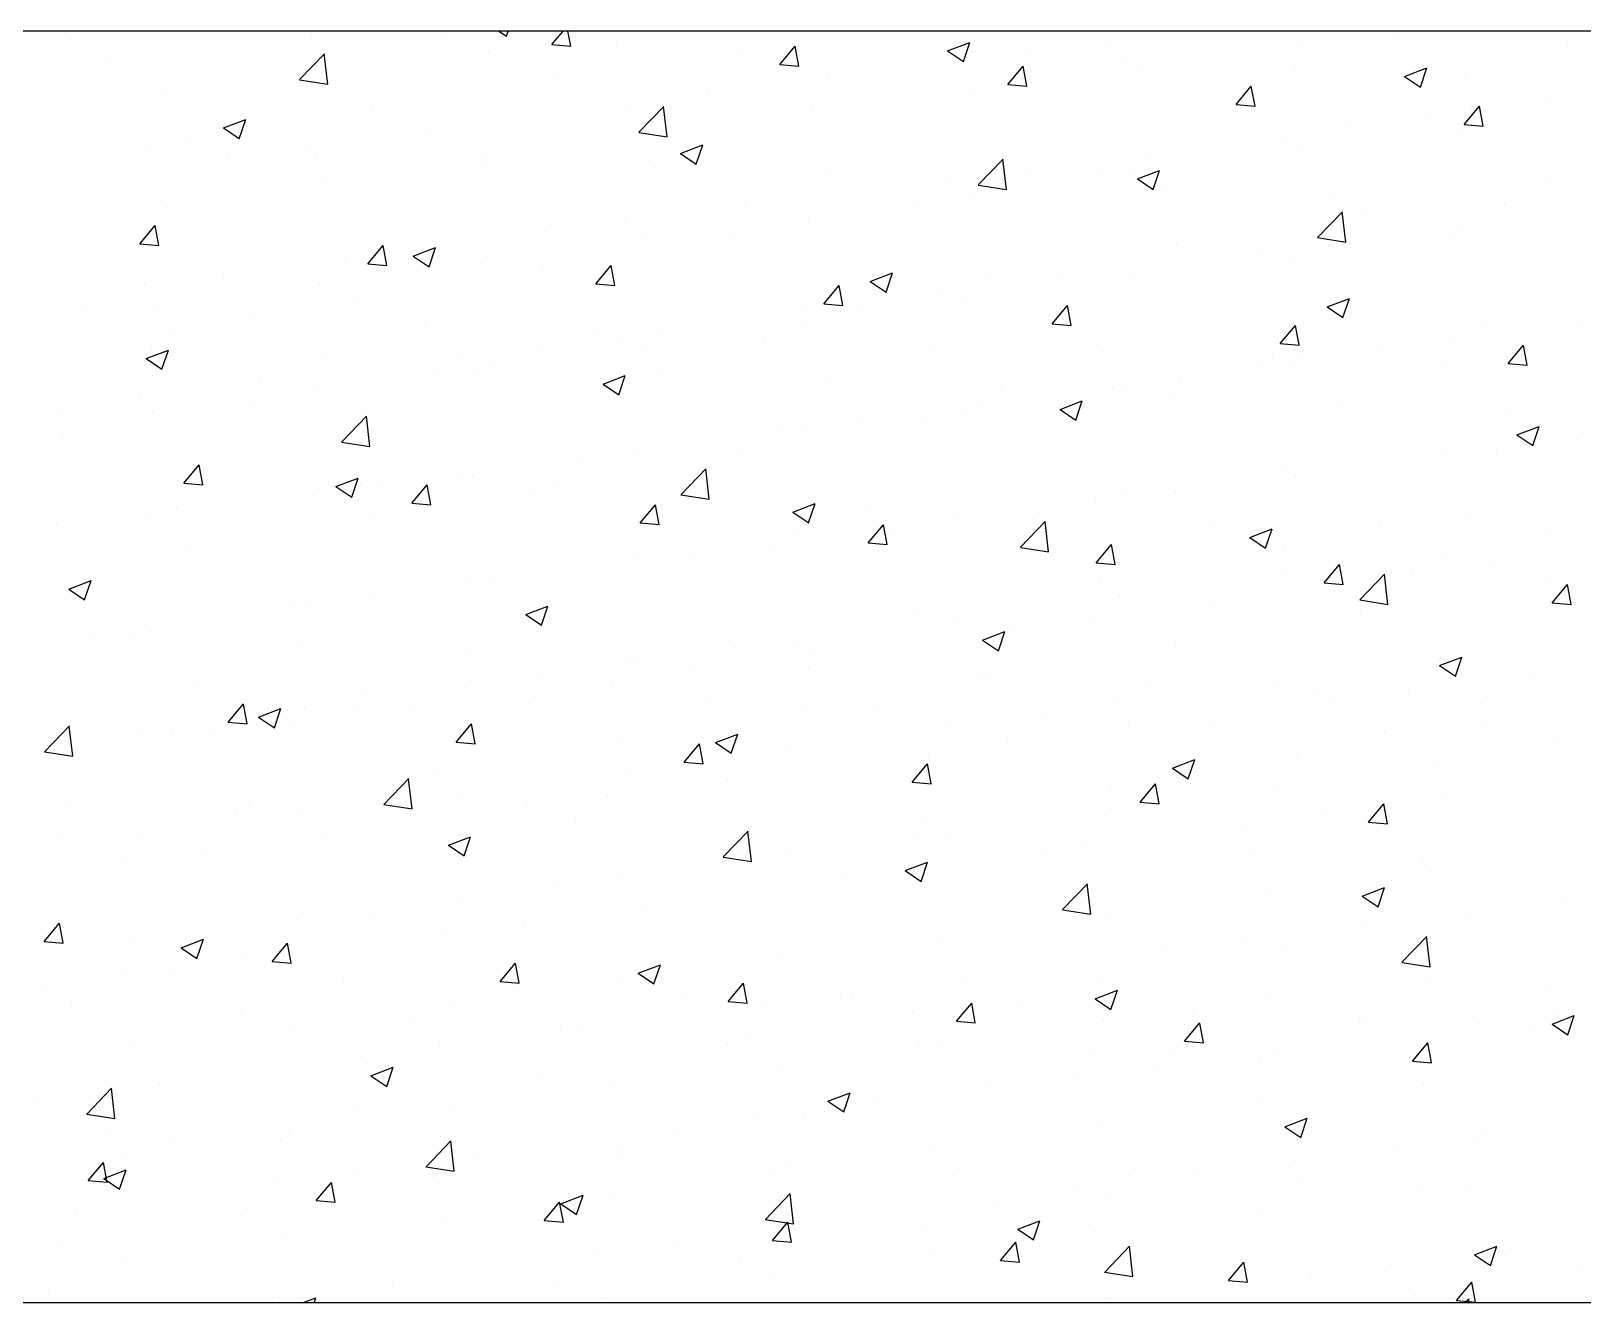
# Model space of a CAD drawing. Header units: millimetres. Extents: x 331487 to 517269, y 198509 to 399936.
# Drawn here: x 440960.9 to 441449, y 339696 to 340096 of the extents above; entities that cross this region are included whole.
import ezdxf

# ---------------------------------------------------------------- set-up
doc = ezdxf.new("R2010")
doc.units = ezdxf.units.MM
doc.header["$MEASUREMENT"] = 0
doc.layers.add('COLUMN', color=6, linetype='Continuous')

msp = doc.modelspace()

# ---------------------------------------------------------------- linework, layer by layer
at = {"layer": 'COLUMN'}
for p, q in [((448979.83, 340095.96), (420204.35, 340095.96)), ((448984.26, 339695.96), (420604.35, 339695.96))]:
    msp.add_line(p, q, dxfattribs=at)
at = {"layer": 'COLUMN', "color": 2, "linetype": 'Continuous'}
for p, q in [((440971.52, 340095.57), (440971.52, 340095.57)), ((441049.08, 340095.15), (441049.08, 340095.15)), ((441091.62, 340095.04), (441091.62, 340095.04)), ((441108.09, 340095.96), (441110.45, 340094.37)), ((441110.44, 340094.37), (441110.98, 340095.96)), ((441124.71, 340091.69), (441128.29, 340095.96)), ((441130.69, 340091.16), (441129.8, 340095.96)), ((441390.83, 340094.94), (441390.83, 340094.94)), ((441045.4, 340080.68), (441053.19, 340088.8)), ((441054.26, 340079.27), (441053.15, 340088.77)), ((441104.68, 340089.34), (441104.68, 340089.34)), ((441124.71, 340091.69), (441130.69, 340091.17)), ((441145, 340092.78), (441145, 340092.78)), ((441184.67, 340090.61), (441184.67, 340090.61)), ((441196.44, 340085.42), (441201.26, 340091.16)), ((441198.38, 340090.53), (441198.38, 340090.53)), ((441202.41, 340084.89), (441201.26, 340091.15)), ((441249.19, 340089.72), (441256.19, 340092.4)), ((441249.19, 340089.72), (441254.16, 340086.36)), ((441254.16, 340086.36), (441256.18, 340092.4)), ((441274.9, 340088.9), (441274.9, 340088.9)), ((441299.93, 340092.2), (441299.93, 340092.2)), ((441360.54, 340091.53), (441360.54, 340091.53)), ((441444.21, 340092.68), (441444.21, 340092.68)), ((440985.93, 340086.83), (440985.93, 340086.83)), ((441196.44, 340085.42), (441202.42, 340084.89)), ((441251.76, 340088.27), (441251.76, 340088.27)), ((441268.16, 340079.14), (441272.99, 340084.89)), ((441274.14, 340078.61), (441272.98, 340084.88)), ((441305.15, 340086.02), (441305.15, 340086.02)), ((441309.2, 340084.49), (441309.2, 340084.49)), ((441358.53, 340083.76), (441358.53, 340083.76)), ((441392.9, 340081.71), (441399.9, 340084.39)), ((441397.87, 340078.35), (441399.9, 340084.39)), ((441045.36, 340080.65), (441054.26, 340079.27)), ((441054.17, 340082.94), (441054.17, 340082.94)), ((441126.35, 340080.6), (441126.35, 340080.6)), ((441211.74, 340080.59), (441211.74, 340080.59)), ((441268.17, 340079.14), (441274.14, 340078.62)), ((441392.9, 340081.71), (441397.87, 340078.35)), ((441411.91, 340081.5), (441411.91, 340081.5)), ((441002.83, 340075.9), (441002.83, 340075.9)), ((441173.87, 340075.6), (441173.87, 340075.6)), ((441257.26, 340077), (441257.26, 340077)), ((441339.89, 340072.86), (441344.71, 340078.61)), ((441345.87, 340072.34), (441344.71, 340078.6)), ((441437.56, 340074.34), (441437.56, 340074.34)), ((441068.03, 340070.59), (441068.03, 340070.59)), ((441148.84, 340072.3), (441148.84, 340072.3)), ((441152.12, 340064.13), (441159.91, 340072.25)), ((441160.98, 340062.72), (441159.88, 340072.21)), ((441206.75, 340070.59), (441206.75, 340070.59)), ((441339.89, 340072.86), (441345.87, 340072.34)), ((441399.69, 340069.35), (441399.69, 340069.35)), ((441411.62, 340066.59), (441416.44, 340072.33)), ((441413.81, 340070.98), (441413.81, 340070.98)), ((441417.59, 340066.06), (441416.44, 340072.33)), ((441021.45, 340065.47), (441028.45, 340068.16)), ((441021.45, 340065.47), (441026.43, 340062.12)), ((441026.42, 340062.11), (441028.45, 340068.16)), ((441374.65, 340066.06), (441374.65, 340066.06)), ((441409.84, 340064.65), (441409.84, 340064.65)), ((441411.62, 340066.59), (441417.59, 340066.07)), ((440997.25, 340059.89), (440997.25, 340059.89)), ((441009.71, 340060.58), (441009.71, 340060.58)), ((441085.68, 340063.99), (441085.68, 340063.99)), ((441152.09, 340064.09), (441160.98, 340062.72)), ((441155.41, 340063.55), (441155.41, 340063.55)), ((441165.16, 340057.46), (441172.17, 340060.15)), ((441170.13, 340054.11), (441172.16, 340060.15)), ((441355.5, 340060.97), (441355.5, 340060.97)), ((441022.77, 340055.71), (441022.77, 340055.71)), ((441047.81, 340059), (441047.81, 340059)), ((441050.64, 340057.64), (441050.64, 340057.64)), ((441103.47, 340056.06), (441103.47, 340056.06)), ((441104.02, 340055.38), (441104.02, 340055.38)), ((441165.16, 340057.46), (441170.14, 340054.11)), ((441258.85, 340047.58), (441266.64, 340055.7)), ((441267.7, 340046.16), (441266.6, 340055.66)), ((441311.5, 340057.74), (441311.5, 340057.74)), ((441359.33, 340058.25), (441359.33, 340058.25)), ((441052.96, 340049.65), (441052.96, 340049.65)), ((441157.4, 340053.13), (441157.4, 340053.13)), ((441210.78, 340050.87), (441210.78, 340050.87)), ((441273.63, 340052.75), (441273.63, 340052.75)), ((441297.18, 340050.96), (441297.18, 340050.96)), ((441307.98, 340051.2), (441307.98, 340051.2)), ((441308.88, 340049.45), (441315.88, 340052.14)), ((441313.85, 340046.1), (441315.88, 340052.14)), ((441248.59, 340049.46), (441248.59, 340049.46)), ((441258.81, 340047.54), (441267.7, 340046.16)), ((441264.17, 340048.62), (441264.17, 340048.62)), ((441308.88, 340049.45), (441313.85, 340046.1)), ((441317.55, 340046.36), (441317.55, 340046.36)), ((441437.78, 340049.03), (441437.78, 340049.03)), ((441001.61, 340042.61), (441001.61, 340042.61)), ((441185.44, 340041.14), (441185.44, 340041.14)), ((441238.86, 340040.95), (441238.86, 340040.95)), ((441256.04, 340043.71), (441256.04, 340043.71)), ((441370.93, 340044.11), (441370.93, 340044.11)), ((441424.31, 340041.85), (441424.31, 340041.85)), ((441147.56, 340036.16), (441147.56, 340036.16)), ((441205.53, 340037.3), (441205.53, 340037.3)), ((441365.57, 340031.03), (441373.36, 340039.15)), ((441374.43, 340029.61), (441373.32, 340039.11)), ((441379.46, 340039.01), (441379.46, 340039.01)), ((441411.25, 340034.9), (441411.25, 340034.9)), ((440995.14, 340029.02), (440999.96, 340034.77)), ((441001.11, 340028.49), (440999.95, 340034.76)), ((441122.53, 340032.86), (441122.53, 340032.86)), ((441154.19, 340030.26), (441154.19, 340030.26)), ((441180.54, 340030.94), (441180.54, 340030.94)), ((441365.53, 340030.99), (441374.43, 340029.61)), ((441408.62, 340031.36), (441408.62, 340031.36)), ((440995.14, 340029.02), (441001.11, 340028.5)), ((441066.86, 340022.75), (441071.68, 340028.49)), ((441072.84, 340022.22), (441071.68, 340028.49)), ((441081.14, 340025.21), (441088.14, 340027.9)), ((441081.14, 340025.21), (441086.12, 340021.85)), ((441086.11, 340021.85), (441088.14, 340027.9)), ((441321.14, 340029), (441321.14, 340029)), ((441348.35, 340026.61), (441348.35, 340026.61)), ((441373.38, 340029.91), (441373.38, 340029.91)), ((441059.37, 340024.55), (441059.37, 340024.55)), ((441066.86, 340022.75), (441072.84, 340022.22)), ((441102.25, 340022.77), (441102.25, 340022.77)), ((441122.22, 340020.93), (441122.22, 340020.93)), ((441138.59, 340016.47), (441143.41, 340022.22)), ((441144.56, 340015.94), (441143.41, 340022.21)), ((441358.11, 340024.96), (441358.11, 340024.96)), ((440996.47, 340016.27), (440996.47, 340016.27)), ((441021.5, 340019.56), (441021.5, 340019.56)), ((441051.74, 340016.36), (441051.74, 340016.36)), ((441138.59, 340016.47), (441144.57, 340015.95)), ((441210.31, 340010.2), (441215.13, 340015.94)), ((441216.29, 340009.67), (441215.13, 340015.94)), ((441224.85, 340017.2), (441231.86, 340019.89)), ((441224.85, 340017.2), (441229.83, 340013.84)), ((441229.83, 340013.84), (441231.85, 340019.89)), ((441262.82, 340018.99), (441262.82, 340018.99)), ((441285.19, 340018.3), (441285.19, 340018.3)), ((441306.77, 340017.91), (441306.77, 340017.91)), ((441063.9, 340010.92), (441063.9, 340010.92)), ((441247.32, 340013.31), (441247.32, 340013.31)), ((441368.57, 340009.19), (441375.57, 340011.88)), ((441373.54, 340005.84), (441375.57, 340011.88)), ((440977.78, 340008.79), (440977.78, 340008.79)), ((441000.4, 340009.32), (441000.4, 340009.32)), ((441031.16, 340006.54), (441031.16, 340006.54)), ((441204.5, 340008.98), (441204.5, 340008.98)), ((441210.31, 340010.2), (441216.29, 340009.67)), ((441222.28, 340010.02), (441222.28, 340010.02)), ((441254.83, 340010.42), (441254.83, 340010.42)), ((441282.04, 340003.92), (441286.86, 340009.67)), ((441288.02, 340003.39), (441286.86, 340009.66)), ((441368.57, 340009.19), (441373.54, 340005.84)), ((441005.58, 340000.91), (441005.58, 340000.91)), ((441084.55, 340004.28), (441084.55, 340004.28)), ((441137.93, 340002.03), (441137.93, 340002.03)), ((441159.13, 340001.7), (441159.13, 340001.7)), ((441204.32, 340004.02), (441204.32, 340004.02)), ((441282.04, 340003.92), (441288.02, 340003.4)), ((441353.77, 339997.65), (441358.59, 340003.39)), ((441359.74, 339997.12), (441358.58, 340003.39)), ((441417.65, 340004.02), (441417.65, 340004.02)), ((441448.1, 340003.77), (441448.1, 340003.77)), ((441121.26, 339996.72), (441121.26, 339996.72)), ((441146.18, 339998.97), (441146.18, 339998.97)), ((441152.97, 339996.97), (441152.97, 339996.97)), ((441191.31, 339999.77), (441191.31, 339999.77)), ((441244.69, 339997.52), (441244.69, 339997.52)), ((441353.77, 339997.65), (441359.74, 339997.12)), ((441407.41, 339998.07), (441407.41, 339998.07)), ((441425.49, 339991.37), (441430.31, 339997.12)), ((441431.47, 339990.84), (441430.31, 339997.11)), ((440997.12, 339992.96), (441004.12, 339995.64)), ((440997.12, 339992.96), (441002.09, 339989.6)), ((440998.87, 339995.36), (440998.87, 339995.36)), ((441002.09, 339989.6), (441004.12, 339995.64)), ((441052.25, 339993.11), (441052.25, 339993.11)), ((441096.22, 339993.42), (441096.22, 339993.42)), ((441298.07, 339995.26), (441298.07, 339995.26)), ((441351.46, 339993.01), (441351.46, 339993.01)), ((441356.9, 339991.67), (441356.9, 339991.67)), ((441359.33, 339994.01), (441359.33, 339994.01)), ((441384.95, 339995.45), (441384.95, 339995.45)), ((441425.49, 339991.37), (441431.47, 339990.85)), ((441087.86, 339988.96), (441087.86, 339988.96)), ((441101.04, 339989.48), (441101.04, 339989.48)), ((441105.63, 339990.85), (441105.63, 339990.85)), ((441140.83, 339984.95), (441147.83, 339987.63)), ((441145.8, 339981.59), (441147.83, 339987.63)), ((441159.01, 339988.6), (441159.01, 339988.6)), ((441212.4, 339986.34), (441212.4, 339986.34)), ((441322.04, 339987.17), (441322.04, 339987.17)), ((441347.07, 339990.47), (441347.07, 339990.47)), ((441404.84, 339990.75), (441404.84, 339990.75)), ((441033.07, 339985.11), (441033.07, 339985.11)), ((441050.53, 339983.07), (441050.53, 339983.07)), ((441140.83, 339984.95), (441145.81, 339981.59)), ((441265.78, 339984.08), (441265.78, 339984.08)), ((441301.01, 339984), (441301.01, 339984)), ((441305.55, 339984.63), (441305.55, 339984.63)), ((441319.16, 339981.83), (441319.16, 339981.83)), ((440970.16, 339976.82), (440970.16, 339976.82)), ((440995.19, 339980.12), (440995.19, 339980.12)), ((441029.55, 339978.95), (441029.55, 339978.95)), ((441253.61, 339977.13), (441253.61, 339977.13)), ((441258.89, 339978.86), (441258.89, 339978.86)), ((441284.55, 339976.94), (441291.55, 339979.63)), ((441284.55, 339976.94), (441289.52, 339973.58)), ((441289.52, 339973.58), (441291.54, 339979.62)), ((441372.54, 339979.57), (441372.54, 339979.57)), ((441425.92, 339977.32), (441425.92, 339977.32)), ((440999.18, 339976.03), (440999.18, 339976.03)), ((441058.66, 339966.72), (441066.45, 339974.84)), ((441067.51, 339965.3), (441066.41, 339974.8)), ((441221.01, 339973.87), (441221.01, 339973.87)), ((441242.69, 339973.99), (441242.69, 339973.99)), ((441428.26, 339968.93), (441435.26, 339971.62)), ((441433.23, 339965.57), (441435.26, 339971.62)), ((440971.23, 339968.94), (440971.23, 339968.94)), ((441058.62, 339966.68), (441067.51, 339965.3)), ((441195.98, 339970.58), (441195.98, 339970.58)), ((441203.1, 339970.73), (441203.1, 339970.73)), ((441428.26, 339968.93), (441433.23, 339965.57)), ((441446.83, 339967.62), (441446.83, 339967.62)), ((441132.82, 339962.26), (441132.82, 339962.26)), ((441151.76, 339963.68), (441151.76, 339963.68)), ((441184.37, 339963.98), (441184.37, 339963.98)), ((441406.19, 339964.78), (441406.19, 339964.78)), ((441421.8, 339964.33), (441421.8, 339964.33)), ((441009.01, 339953.8), (441013.83, 339959.55)), ((441014.99, 339953.27), (441013.83, 339959.54)), ((441094.95, 339957.28), (441094.95, 339957.28)), ((441165.38, 339950.17), (441173.17, 339958.29)), ((441174.24, 339948.75), (441173.13, 339958.25)), ((441355.68, 339958.38), (441355.68, 339958.38)), ((441009.01, 339953.8), (441014.99, 339953.28)), ((441011.27, 339955.71), (441011.27, 339955.71)), ((441056.81, 339952.69), (441063.81, 339955.38)), ((441056.81, 339952.69), (441061.78, 339949.34)), ((441061.78, 339949.34), (441063.81, 339955.38)), ((441064.65, 339953.45), (441064.65, 339953.45)), ((441069.92, 339953.98), (441069.92, 339953.98)), ((441080.74, 339947.53), (441085.56, 339953.27)), ((441086.71, 339947), (441085.56, 339953.27)), ((441099.82, 339956.19), (441099.82, 339956.19)), ((441126.05, 339953.97), (441126.05, 339953.97)), ((441358.64, 339956.01), (441358.64, 339956.01)), ((441049.31, 339949.79), (441049.31, 339949.79)), ((441080.74, 339947.53), (441086.71, 339947)), ((441118.03, 339951.2), (441118.03, 339951.2)), ((441152.46, 339941.25), (441157.28, 339947)), ((441158.44, 339940.72), (441157.28, 339946.99)), ((441165.34, 339950.13), (441174.24, 339948.75)), ((441171.42, 339948.94), (441171.42, 339948.94)), ((441200.52, 339944.69), (441207.52, 339947.37)), ((441205.49, 339941.33), (441207.52, 339947.37)), ((441295.73, 339947.73), (441295.73, 339947.73)), ((441304.34, 339951.34), (441304.34, 339951.34)), ((441320.77, 339951.03), (441320.77, 339951.03)), ((440997.97, 339942.74), (440997.97, 339942.74)), ((441006.76, 339945.67), (441006.76, 339945.67)), ((441067.74, 339943.96), (441067.74, 339943.96)), ((441200.52, 339944.69), (441205.5, 339941.33)), ((441224.8, 339946.69), (441224.8, 339946.69)), ((441252.4, 339943.84), (441252.4, 339943.84)), ((441278.18, 339944.43), (441278.18, 339944.43)), ((441331.56, 339942.18), (441331.56, 339942.18)), ((441413.52, 339944.35), (441413.52, 339944.35)), ((440968.89, 339940.68), (440968.89, 339940.68)), ((441152.46, 339941.25), (441158.44, 339940.73)), ((441201.89, 339937.44), (441201.89, 339937.44)), ((441224.19, 339934.98), (441229.01, 339940.72)), ((441230.16, 339934.45), (441229.01, 339940.72)), ((441232.58, 339939.42), (441232.58, 339939.42)), ((441272.1, 339933.62), (441279.89, 339941.73)), ((441280.96, 339932.2), (441279.86, 339941.7)), ((441344.24, 339936.68), (441351.24, 339939.36)), ((441349.21, 339933.32), (441351.23, 339939.36)), ((441384.94, 339939.92), (441384.94, 339939.92)), ((441438.33, 339937.66), (441438.33, 339937.66)), ((441009.42, 339933.95), (441009.42, 339933.95)), ((441194.7, 339934.43), (441194.7, 339934.43)), ((441224.19, 339934.98), (441230.17, 339934.45)), ((441272.07, 339933.58), (441280.96, 339932.2)), ((441295.92, 339928.7), (441300.74, 339934.45)), ((441301.89, 339928.17), (441300.73, 339934.44)), ((441344.24, 339936.68), (441349.21, 339933.32)), ((441355.2, 339934.34), (441355.2, 339934.34)), ((441150.54, 339930.4), (441150.54, 339930.4)), ((441169.67, 339931.14), (441169.67, 339931.14)), ((441295.92, 339928.7), (441301.89, 339928.18)), ((441367.64, 339922.43), (441372.46, 339928.17)), ((441373.62, 339921.9), (441372.46, 339928.17)), ((441404.97, 339931.49), (441404.97, 339931.49)), ((441420.52, 339928.18), (441420.52, 339928.18)), ((440972.79, 339920.44), (440979.79, 339923.13)), ((440977.76, 339917.08), (440979.79, 339923.13)), ((441098.6, 339922.9), (441098.6, 339922.9)), ((441106.52, 339922.82), (441106.52, 339922.82)), ((441296.88, 339924.33), (441296.88, 339924.33)), ((441354.46, 339925.09), (441354.46, 339925.09)), ((441378.83, 339917.07), (441386.62, 339925.18)), ((441387.69, 339915.65), (441386.58, 339925.15)), ((441395.49, 339924.89), (441395.49, 339924.89)), ((440972.79, 339920.44), (440977.76, 339917.09)), ((441068.64, 339917.83), (441068.64, 339917.83)), ((441303.12, 339918.05), (441303.12, 339918.05)), ((441367.64, 339922.43), (441373.62, 339921.9)), ((441437.48, 339922.4), (441437.48, 339922.4)), ((441439.37, 339916.15), (441444.19, 339921.9)), ((441445.34, 339915.62), (441444.19, 339921.89)), ((441043.61, 339914.54), (441043.61, 339914.54)), ((441048.09, 339916.5), (441048.09, 339916.5)), ((441116.5, 339912.43), (441123.5, 339915.12)), ((441121.47, 339909.08), (441123.5, 339915.12)), ((441238.56, 339914.32), (441238.56, 339914.32)), ((441332.33, 339916.57), (441332.33, 339916.57)), ((441378.79, 339917.03), (441387.69, 339915.65)), ((441439.37, 339916.15), (441445.34, 339915.63)), ((440996.75, 339909.46), (440996.75, 339909.46)), ((441116.5, 339912.43), (441121.48, 339909.08)), ((441251.18, 339910.55), (441251.18, 339910.55)), ((441269.43, 339908.29), (441269.43, 339908.29)), ((441294.46, 339911.59), (441294.46, 339911.59)), ((441379.16, 339912.39), (441379.16, 339912.39)), ((440980.45, 339906.22), (440980.45, 339906.22)), ((440991.79, 339904.61), (440991.79, 339904.61)), ((441180.24, 339904.31), (441180.24, 339904.31)), ((441200.67, 339904.15), (441200.67, 339904.15)), ((441260.21, 339904.42), (441267.22, 339907.11)), ((441260.21, 339904.42), (441265.19, 339901.07)), ((441265.18, 339901.07), (441267.21, 339907.11)), ((441045.18, 339902.35), (441045.18, 339902.35)), ((441098.56, 339900.1), (441098.56, 339900.1)), ((441206.27, 339899.98), (441206.27, 339899.98)), ((441320.84, 339902.38), (441320.84, 339902.38)), ((441403.76, 339898.2), (441403.76, 339898.2)), ((441403.93, 339896.41), (441410.93, 339899.1)), ((441408.9, 339893.06), (441410.93, 339899.1)), ((441121.93, 339894.3), (441121.93, 339894.3)), ((441149.33, 339897.11), (441149.33, 339897.11)), ((441151.94, 339897.84), (441151.94, 339897.84)), ((441168.4, 339894.99), (441168.4, 339894.99)), ((441205.32, 339895.59), (441205.32, 339895.59)), ((441258.71, 339893.33), (441258.71, 339893.33)), ((441403.93, 339896.41), (441408.9, 339893.06)), ((441432.09, 339893.73), (441432.09, 339893.73)), ((441012.88, 339891.18), (441012.88, 339891.18)), ((441066.26, 339888.92), (441066.26, 339888.92)), ((441097.39, 339889.61), (441097.39, 339889.61)), ((441143.36, 339891.69), (441143.36, 339891.69)), ((441262.53, 339892.36), (441262.53, 339892.36)), ((441312.09, 339891.08), (441312.09, 339891.08)), ((441353.25, 339891.8), (441353.25, 339891.8)), ((441365.47, 339888.82), (441365.47, 339888.82)), ((441394.22, 339888.74), (441394.22, 339888.74)), ((441022.89, 339878.58), (441027.71, 339884.33)), ((441028.86, 339878.05), (441027.7, 339884.32)), ((441063.61, 339884.29), (441063.61, 339884.29)), ((441119.64, 339886.67), (441119.64, 339886.67)), ((441173.03, 339884.41), (441173.03, 339884.41)), ((441301.9, 339884.76), (441301.9, 339884.76)), ((441369.18, 339885.45), (441369.18, 339885.45)), ((441418.85, 339886.56), (441418.85, 339886.56)), ((441032.48, 339880.18), (441039.48, 339882.87)), ((441032.48, 339880.18), (441037.45, 339876.82)), ((441037.45, 339876.82), (441039.48, 339882.87)), ((441046.88, 339883.21), (441046.88, 339883.21)), ((441080.21, 339883.38), (441080.21, 339883.38)), ((441204.21, 339882.35), (441204.21, 339882.35)), ((441226.41, 339882.15), (441226.41, 339882.15)), ((441279.79, 339879.9), (441279.79, 339879.9)), ((440965.19, 339869.31), (440972.98, 339877.43)), ((440974.05, 339867.89), (440972.94, 339877.39)), ((440995.53, 339876.17), (440995.53, 339876.17)), ((441005.29, 339874.28), (441005.29, 339874.28)), ((441017.3, 339875.1), (441017.3, 339875.1)), ((441022.89, 339878.58), (441028.86, 339878.06)), ((441042.34, 339878.39), (441042.34, 339878.39)), ((441094.61, 339872.31), (441099.43, 339878.05)), ((441100.59, 339871.78), (441099.43, 339878.05)), ((441176.19, 339872.17), (441183.19, 339874.86)), ((441181.16, 339868.81), (441183.19, 339874.86)), ((441249.97, 339877.26), (441249.97, 339877.26)), ((441306.03, 339877.13), (441306.03, 339877.13)), ((441333.17, 339877.64), (441333.17, 339877.64)), ((441386.56, 339875.39), (441386.56, 339875.39)), ((441417.35, 339877.39), (441417.35, 339877.39)), ((440965.15, 339869.27), (440974.05, 339867.89)), ((441094.61, 339872.31), (441100.59, 339871.79)), ((441145.89, 339872.34), (441145.89, 339872.34)), ((441166.34, 339866.03), (441171.16, 339871.78)), ((441172.31, 339865.5), (441171.16, 339871.77)), ((441176.19, 339872.17), (441181.17, 339868.81)), ((441199.45, 339870.86), (441199.45, 339870.86)), ((441268.15, 339872.15), (441268.15, 339872.15)), ((441439.94, 339873.13), (441439.94, 339873.13)), ((441166.34, 339866.03), (441172.32, 339865.51)), ((441238.06, 339859.76), (441242.89, 339865.5)), ((441244.04, 339859.23), (441242.88, 339865.5)), ((441243.12, 339868.85), (441243.12, 339868.85)), ((441319.9, 339864.16), (441326.91, 339866.85)), ((441319.9, 339864.16), (441324.88, 339860.81)), ((441324.88, 339860.8), (441326.9, 339866.85)), ((441359.03, 339867.38), (441359.03, 339867.38)), ((441402.54, 339864.91), (441402.54, 339864.91)), ((441071.91, 339852.76), (441079.7, 339860.87)), ((441080.77, 339851.34), (441079.67, 339860.84)), ((441087.57, 339862.33), (441087.57, 339862.33)), ((441148.11, 339863.82), (441148.11, 339863.82)), ((441179.96, 339860.53), (441179.96, 339860.53)), ((441238.06, 339859.76), (441244.04, 339859.23)), ((441309.79, 339853.48), (441314.61, 339859.23)), ((441315.77, 339852.95), (441314.61, 339859.22)), ((441096.17, 339856.32), (441096.17, 339856.32)), ((441142.09, 339855.55), (441142.09, 339855.55)), ((441300.72, 339857.37), (441300.72, 339857.37)), ((441352.03, 339858.51), (441352.03, 339858.51)), ((441405.78, 339854.29), (441405.78, 339854.29)), ((440971.9, 339853.78), (440971.9, 339853.78)), ((441025.28, 339851.52), (441025.28, 339851.52)), ((441029.25, 339852.32), (441029.25, 339852.32)), ((441045.66, 339849.92), (441045.66, 339849.92)), ((441071.88, 339852.72), (441080.77, 339851.34)), ((441117.06, 339852.25), (441117.06, 339852.25)), ((441300.69, 339851.47), (441300.69, 339851.47)), ((441309.79, 339853.48), (441315.77, 339852.96)), ((441381.52, 339847.21), (441386.34, 339852.95)), ((441387.49, 339846.68), (441386.34, 339852.95)), ((441078.66, 339849.27), (441078.66, 339849.27)), ((441132.05, 339847.01), (441132.05, 339847.01)), ((441185.43, 339844.76), (441185.43, 339844.76)), ((441242.4, 339847.36), (441242.4, 339847.36)), ((441342.87, 339846), (441342.87, 339846)), ((441367.91, 339849.3), (441367.91, 339849.3)), ((441381.52, 339847.21), (441387.49, 339846.68)), ((440970.93, 339842.31), (440970.93, 339842.31)), ((440994.32, 339842.88), (440994.32, 339842.88)), ((441053.9, 339843.94), (441053.9, 339843.94)), ((441092.17, 339839.92), (441099.17, 339842.6)), ((441092.17, 339839.92), (441097.14, 339836.56)), ((441097.14, 339836.56), (441099.17, 339842.6)), ((441178.64, 339836.21), (441186.43, 339844.32)), ((441187.5, 339834.79), (441186.39, 339844.29)), ((441238.81, 339842.5), (441238.81, 339842.5)), ((441248.75, 339843.97), (441248.75, 339843.97)), ((441292.19, 339840.25), (441292.19, 339840.25)), ((440990.99, 339835.66), (440990.99, 339835.66)), ((441016.03, 339838.95), (441016.03, 339838.95)), ((441178.6, 339836.17), (441187.5, 339834.79)), ((441184.08, 339837.35), (441184.08, 339837.35)), ((441198.24, 339837.57), (441198.24, 339837.57)), ((441279.72, 339837.69), (441279.72, 339837.69)), ((441345.58, 339837.99), (441345.58, 339837.99)), ((441398.96, 339835.73), (441398.96, 339835.73)), ((441146.89, 339830.53), (441146.89, 339830.53)), ((441235.88, 339831.91), (441242.88, 339834.6)), ((441235.88, 339831.91), (441240.86, 339828.55)), ((441240.85, 339828.55), (441242.88, 339834.59)), ((441241.85, 339832.7), (441241.85, 339832.7)), ((441401.33, 339831.62), (441401.33, 339831.62)), ((441125.76, 339827.34), (441125.76, 339827.34)), ((441216.81, 339829.41), (441216.81, 339829.41)), ((441285.36, 339819.65), (441293.15, 339827.77)), ((441294.22, 339818.24), (441293.11, 339827.73)), ((441350.82, 339825.22), (441350.82, 339825.22)), ((441379.6, 339823.9), (441386.6, 339826.59)), ((441384.57, 339820.54), (441386.59, 339826.59)), ((441094.96, 339823.03), (441094.96, 339823.03)), ((441153.66, 339821.09), (441153.66, 339821.09)), ((441379.6, 339823.9), (441384.57, 339820.54)), ((441442.63, 339823.16), (441442.63, 339823.16)), ((440965.04, 339809.64), (440969.86, 339815.38)), ((440971.01, 339809.11), (440969.85, 339815.38)), ((441044.45, 339816.63), (441044.45, 339816.63)), ((441067.44, 339817.33), (441067.44, 339817.33)), ((441115.78, 339816.11), (441115.78, 339816.11)), ((441285.33, 339819.61), (441294.22, 339818.24)), ((441299.47, 339818.18), (441299.47, 339818.18)), ((441413.22, 339817.72), (441413.22, 339817.72)), ((441008.15, 339807.66), (441015.15, 339810.35)), ((441013.12, 339804.31), (441015.15, 339810.35)), ((441090.75, 339812.81), (441090.75, 339812.81)), ((441247.53, 339810.68), (441247.53, 339810.68)), ((441379.47, 339814.85), (441379.47, 339814.85)), ((441392.09, 339803.1), (441399.88, 339811.22)), ((441400.94, 339801.68), (441399.84, 339811.18)), ((440965.04, 339809.64), (440971.01, 339809.12)), ((440993.1, 339809.59), (440993.1, 339809.59)), ((441008.15, 339807.66), (441013.12, 339804.31)), ((441009.12, 339807.32), (441009.12, 339807.32)), ((441036.76, 339803.36), (441041.58, 339809.11)), ((441042.74, 339802.84), (441041.58, 339809.1)), ((441316.57, 339806.56), (441316.57, 339806.56)), ((441341.6, 339809.86), (441341.6, 339809.86)), ((441354.91, 339807.71), (441354.91, 339807.71)), ((441027.6, 339804.5), (441027.6, 339804.5)), ((441036.76, 339803.36), (441042.74, 339802.84)), ((441108.49, 339797.09), (441113.31, 339802.83)), ((441114.46, 339796.56), (441113.31, 339802.83)), ((441151.86, 339799.66), (441158.86, 339802.34)), ((441156.83, 339796.3), (441158.86, 339802.34)), ((441197.02, 339804.28), (441197.02, 339804.28)), ((441392.05, 339803.06), (441400.94, 339801.68)), ((440964.69, 339796.22), (440964.69, 339796.22)), ((440989.72, 339799.51), (440989.72, 339799.51)), ((441005.81, 339800.42), (441005.81, 339800.42)), ((441059.19, 339798.17), (441059.19, 339798.17)), ((441108.49, 339797.09), (441114.46, 339796.57)), ((441112.57, 339795.91), (441112.57, 339795.91)), ((441145.68, 339797.24), (441145.68, 339797.24)), ((441151.86, 339799.66), (441156.83, 339796.3)), ((441180.21, 339790.81), (441185.03, 339796.56)), ((441186.19, 339790.28), (441185.03, 339796.55)), ((441253.41, 339798.25), (441253.41, 339798.25)), ((441296.59, 339797.7), (441296.59, 339797.7)), ((441400.11, 339798.33), (441400.11, 339798.33)), ((441437.19, 339795.77), (441437.19, 339795.77)), ((441165.96, 339793.66), (441165.96, 339793.66)), ((441180.21, 339790.81), (441186.19, 339790.29)), ((441215.54, 339793.26), (441215.54, 339793.26)), ((441219.34, 339791.4), (441219.34, 339791.4)), ((441295.57, 339791.65), (441302.57, 339794.33)), ((441295.57, 339791.65), (441300.55, 339788.29)), ((441300.54, 339788.29), (441302.57, 339794.33)), ((441349.6, 339791.93), (441349.6, 339791.93)), ((440973.51, 339789.25), (440973.51, 339789.25)), ((441026.89, 339786.99), (441026.89, 339786.99)), ((441093.74, 339789.74), (441093.74, 339789.74)), ((441190.51, 339789.97), (441190.51, 339789.97)), ((441238.27, 339787.69), (441238.27, 339787.69)), ((441251.94, 339784.54), (441256.76, 339790.28)), ((441257.91, 339784.01), (441256.76, 339790.28)), ((441272.72, 339789.15), (441272.72, 339789.15)), ((441326.1, 339786.89), (441326.1, 339786.89)), ((441439.29, 339783.64), (441446.29, 339786.33)), ((441441.36, 339787.01), (441441.36, 339787.01)), ((441444.26, 339780.28), (441446.28, 339786.32)), ((441043.23, 339783.34), (441043.23, 339783.34)), ((441080.28, 339784.73), (441080.28, 339784.73)), ((441127.35, 339781.65), (441127.35, 339781.65)), ((441133.66, 339782.48), (441133.66, 339782.48)), ((441251.94, 339784.54), (441257.92, 339784.02)), ((441298.26, 339784.89), (441298.26, 339784.89)), ((441323.67, 339778.26), (441328.49, 339784.01)), ((441329.64, 339777.73), (441328.48, 339784)), ((441378.87, 339785.76), (441378.87, 339785.76)), ((441379.48, 339784.63), (441379.48, 339784.63)), ((441416.32, 339783.72), (441416.32, 339783.72)), ((441432.87, 339782.38), (441432.87, 339782.38)), ((441439.29, 339783.64), (441444.26, 339780.28)), ((440991.89, 339776.3), (440991.89, 339776.3)), ((441089.48, 339776.67), (441089.48, 339776.67)), ((441179.95, 339777.68), (441179.95, 339777.68)), ((441187.04, 339780.22), (441187.04, 339780.22)), ((441240.42, 339777.97), (441240.42, 339777.97)), ((441246.32, 339777.39), (441246.32, 339777.39)), ((441323.67, 339778.26), (441329.64, 339777.74)), ((441395.39, 339771.99), (441400.21, 339777.73)), ((441401.37, 339771.46), (441400.21, 339777.73)), ((441064.44, 339773.37), (441064.44, 339773.37)), ((441293.8, 339775.71), (441293.8, 339775.71)), ((441320.55, 339775.75), (441320.55, 339775.75)), ((441347.19, 339773.46), (441347.19, 339773.46)), ((441353.17, 339775.4), (441353.17, 339775.4)), ((441395.39, 339771.99), (441401.37, 339771.47)), ((441067.84, 339767.4), (441074.84, 339770.09)), ((441067.84, 339767.4), (441072.81, 339764.05)), ((441072.81, 339764.05), (441074.84, 339770.09)), ((441121.63, 339767.67), (441121.63, 339767.67)), ((441195.81, 339770.99), (441195.81, 339770.99)), ((441290.26, 339767.12), (441290.26, 339767.12)), ((441315.29, 339770.42), (441315.29, 339770.42)), ((441400.57, 339771.2), (441400.57, 339771.2)), ((440978.45, 339755.35), (440986.24, 339763.46)), ((440987.31, 339753.93), (440986.2, 339763.43)), ((441001.29, 339765.06), (441001.29, 339765.06)), ((441144.46, 339763.95), (441144.46, 339763.95)), ((441211.55, 339759.39), (441218.55, 339762.08)), ((441216.52, 339756.04), (441218.55, 339762.08)), ((441262.23, 339765.74), (441262.23, 339765.74)), ((441398.89, 339765.04), (441398.89, 339765.04)), ((440963.41, 339760.07), (440963.41, 339760.07)), ((441063.31, 339757.66), (441063.31, 339757.66)), ((441211.55, 339759.39), (441216.52, 339756.04)), ((441227.11, 339758.81), (441227.11, 339758.81)), ((441348.38, 339758.64), (441348.38, 339758.64)), ((440978.41, 339755.31), (440987.31, 339753.93)), ((441092.52, 339756.45), (441092.52, 339756.45)), ((441189.23, 339753.82), (441189.23, 339753.82)), ((441203.91, 339755.73), (441203.91, 339755.73)), ((441355.26, 339751.38), (441362.27, 339754.07)), ((441360.23, 339748.03), (441362.26, 339754.07)), ((440985.91, 339749.59), (440985.91, 339749.59)), ((441004.99, 339747.65), (441004.99, 339747.65)), ((441039.3, 339747.34), (441039.3, 339747.34)), ((441042.01, 339750.05), (441042.01, 339750.05)), ((441085.17, 339738.79), (441092.96, 339746.91)), ((441094.03, 339737.38), (441092.92, 339746.87)), ((441164.2, 339750.53), (441164.2, 339750.53)), ((441297.04, 339751.6), (441297.04, 339751.6)), ((441355.26, 339751.38), (441360.24, 339748.03)), ((441415.05, 339747.57), (441415.05, 339747.57)), ((441417.06, 339750.76), (441417.06, 339750.76)), ((440990.67, 339743.01), (440990.67, 339743.01)), ((441092.68, 339745.08), (441092.68, 339745.08)), ((441101.04, 339742.21), (441101.04, 339742.21)), ((441145.59, 339745.71), (441145.59, 339745.71)), ((441146.06, 339742.83), (441146.06, 339742.83)), ((441245.1, 339744.1), (441245.1, 339744.1)), ((441390.02, 339744.28), (441390.02, 339744.28)), ((440978.91, 339734.42), (440983.73, 339740.17)), ((440984.89, 339733.89), (440983.73, 339740.16)), ((440983.82, 339735.15), (440990.82, 339737.84)), ((440988.79, 339731.79), (440990.81, 339737.84)), ((441063.17, 339737.23), (441063.17, 339737.23)), ((441085.14, 339738.76), (441094.03, 339737.38)), ((441194.59, 339737.7), (441194.59, 339737.7)), ((441199.44, 339740.57), (441199.44, 339740.57)), ((441252.82, 339738.31), (441252.82, 339738.31)), ((441358.74, 339740.75), (441358.74, 339740.75)), ((440978.91, 339734.42), (440984.89, 339733.9)), ((440983.82, 339735.15), (440988.79, 339731.79)), ((441038.14, 339733.93), (441038.14, 339733.93)), ((441050.64, 339728.14), (441055.46, 339733.89)), ((441056.61, 339727.62), (441055.46, 339733.88)), ((441087.27, 339735.7), (441087.27, 339735.7)), ((441306.21, 339736.06), (441306.21, 339736.06)), ((441326.86, 339735.96), (441326.86, 339735.96)), ((441359.59, 339733.8), (441359.59, 339733.8)), ((441050.64, 339728.14), (441056.61, 339727.62)), ((441122.36, 339721.87), (441127.18, 339727.61)), ((441128.34, 339721.34), (441127.18, 339727.61)), ((441127.53, 339727.14), (441134.53, 339729.83)), ((441132.5, 339723.78), (441134.53, 339729.83)), ((441143.25, 339730.66), (441143.25, 339730.66)), ((441191.9, 339722.24), (441199.69, 339730.36)), ((441200.75, 339720.82), (441199.65, 339730.32)), ((441263.95, 339727.68), (441263.95, 339727.68)), ((441288.99, 339730.98), (441288.99, 339730.98)), ((441300.42, 339730.74), (441300.42, 339730.74)), ((441397.68, 339731.75), (441397.68, 339731.75)), ((441412.97, 339731.55), (441412.97, 339731.55)), ((440974.98, 339725.61), (440974.98, 339725.61)), ((441028.96, 339725.69), (441028.96, 339725.69)), ((441091.31, 339723.16), (441091.31, 339723.16)), ((441127.53, 339727.14), (441132.5, 339723.78)), ((441347.17, 339725.35), (441347.17, 339725.35)), ((441122.36, 339721.87), (441128.34, 339721.35)), ((441191.86, 339722.2), (441200.75, 339720.82)), ((441194.09, 339715.59), (441198.91, 339721.34)), ((441200.06, 339715.07), (441198.91, 339721.33)), ((441200.8, 339719.37), (441200.8, 339719.37)), ((441242.1, 339720.73), (441242.1, 339720.73)), ((441271.24, 339719.13), (441278.24, 339721.82)), ((441271.24, 339719.13), (441276.22, 339715.78)), ((441276.21, 339715.77), (441278.24, 339721.82)), ((441295.82, 339718.31), (441295.82, 339718.31)), ((440970.64, 339715.68), (440970.64, 339715.68)), ((441040.8, 339716.76), (441040.8, 339716.76)), ((441162.93, 339714.38), (441162.93, 339714.38)), ((441194.09, 339715.59), (441200.07, 339715.07)), ((441265.81, 339709.32), (441270.64, 339715.06)), ((441271.79, 339708.79), (441270.63, 339715.06)), ((441298.62, 339705.69), (441306.41, 339713.81)), ((441307.48, 339704.27), (441306.37, 339713.77)), ((441414.95, 339711.12), (441421.96, 339713.81)), ((441419.93, 339707.77), (441421.95, 339713.81)), ((441426.62, 339713.12), (441426.62, 339713.12)), ((440989.45, 339709.72), (440989.45, 339709.72)), ((441137.89, 339711.08), (441137.89, 339711.08)), ((441183.78, 339710.72), (441183.78, 339710.72)), ((441243.89, 339710.81), (441243.89, 339710.81)), ((441265.81, 339709.32), (441271.79, 339708.8)), ((441337.54, 339703.04), (441342.36, 339708.79)), ((441343.52, 339702.52), (441342.36, 339708.78)), ((441388.74, 339708.13), (441388.74, 339708.13)), ((441414.95, 339711.12), (441419.93, 339707.77)), ((441193.37, 339704.41), (441193.37, 339704.41)), ((441298.58, 339705.65), (441307.48, 339704.27)), ((441337.54, 339703.04), (441343.52, 339702.52)), ((441363.71, 339704.84), (441363.71, 339704.84)), ((441448.4, 339705.96), (441448.4, 339705.96)), ((440966.44, 339698.49), (440966.44, 339698.49)), ((441074.74, 339702.77), (441074.74, 339702.77)), ((441125.47, 339700.71), (441125.47, 339700.71)), ((441396.46, 339698.46), (441396.46, 339698.46)), ((441409.27, 339696.77), (441414.09, 339702.51)), ((441415.24, 339696.24), (441414.09, 339702.51)), ((441019.82, 339696.24), (441019.82, 339696.24)), ((441036.86, 339697.78), (441036.86, 339697.78)), ((441046.3, 339695.96), (441050.51, 339697.57)), ((441049.96, 339695.96), (441050.5, 339697.57)), ((441142.03, 339697.37), (441142.03, 339697.37)), ((441300.55, 339696.52), (441300.55, 339696.52)), ((441409.27, 339696.77), (441415.24, 339696.25)), ((441411.89, 339695.96), (441413.13, 339697.26)), ((441413.24, 339695.96), (441413.1, 339697.22))]:
    msp.add_line(p, q, dxfattribs=at)

doc.saveas('drawing.dxf')
